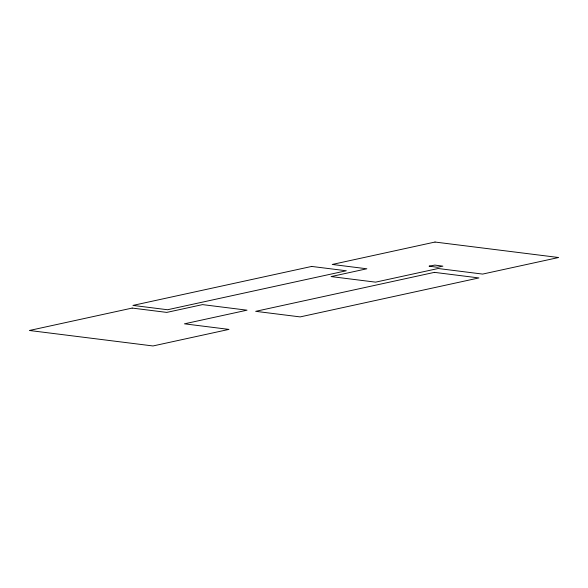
<?xml version="1.0" encoding="UTF-8"?>
<svg xmlns="http://www.w3.org/2000/svg" width="588" height="588" viewBox="0 0 588 588"><rect width="100%" height="100%" fill="white"/><g stroke="black" fill="none" stroke-linecap="round" stroke-linejoin="round"><path stroke-width="0.88" d="M429.211 266.144L437.237 267.283L442.882 266.166L434.833 265.078L429.211 266.144M311.691 266.438L132.954 305.407L167.558 309.744L346.295 270.767L311.691 266.438M132.175 308.075L29.4 330.485L152.983 345.957L228.945 329.398L184.456 323.826L247.011 310.185L202.522 304.613L166.779 312.404L132.175 308.075M435.017 242.043L332.249 264.453L366.846 268.782L331.103 276.581L375.592 282.152L438.148 268.51L482.638 274.082L558.6 257.515L435.017 242.043M434.422 272.362L255.684 311.331L300.174 316.903L478.911 277.933L434.422 272.362"/></g></svg>
